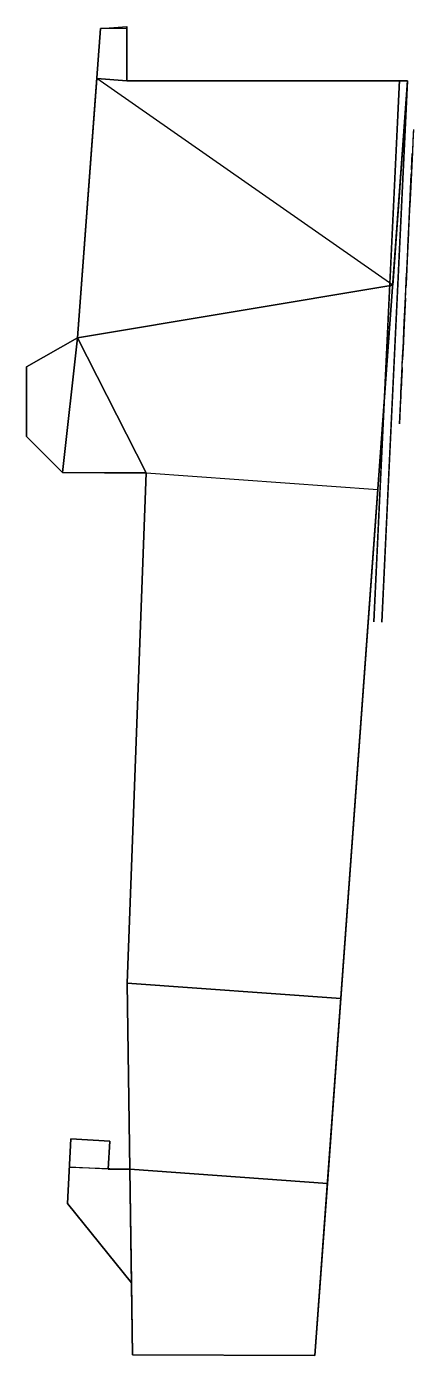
# Model space of a CAD drawing. Extents: x -16.7 to 2.6, y -31.8 to 34.5.
import ezdxf

# ---------------------------------------------------------------- set-up
doc = ezdxf.new("R2010")
doc.units = 0
for name, color, linetype in [('ACESSORIOS', 1, 'CONTINUOUS'), ('CINZA', 9, 'CONTINUOUS'), ('PRETO', 28, 'CONTINUOUS')]:
    doc.layers.add(name, color=color, linetype=linetype)

msp = doc.modelspace()

# ---------------------------------------------------------------- linework, layer by layer
at = {"layer": 'ACESSORIOS'}
for points in [[(-12.996, 34.391, 8.45), (-11.69, 34.491, 8.368), (-11.69, 31.791, 8.45), (-13.182, 31.903, 8.45)], [(-12.996, 34.391, 8.45), (-11.69, 34.491, 8.368), (-11.69, 34.391, -8.45), (-12.996, 34.391, -8.45)], [(-11.69, 34.491, 8.368), (-11.69, 34.391, -8.45), (-11.69, 31.791, -8.45), (-11.69, 31.791, 8.45)], [(-12.996, 34.391, -8.45), (-14.149, 18.974, -8.45), (-14.149, 18.974, 8.45), (-12.996, 34.391, 8.45)], [(-13.182, 31.903, 8.45), (-14.149, 18.974, 8.45), (1.567, 21.592, 8.45), (-5.808, 26.747, 8.45)], [(-13.182, 31.903, -8.45), (-14.149, 18.974, -8.45), (1.567, 21.592, -8.45), (-5.808, 26.747, -8.45)], [(-11.69, 31.791, 8.45), (2.307, 31.791, 8.45), (1.567, 21.592, 8.45), (-13.182, 31.903, 8.45)], [(-11.69, 31.791, -8.45), (2.307, 31.791, -8.45), (1.567, 21.592, -8.45), (-13.182, 31.903, -8.45)], [(-11.69, 31.791, 8.45), (2.307, 31.791, 8.45), (2.307, 31.791, -8.45), (-11.69, 31.791, -8.45)], [(-2.307, -31.791, 8.45), (-2.307, -31.791, -8.45), (2.307, 31.791, -8.45), (2.307, 31.791, 8.45)], [(-14.149, 18.974, 8.45), (-10.724, 12.231, 8.45), (0.827, 11.393, 8.45), (1.567, 21.592, 8.45)], [(-14.149, 18.974, -8.45), (-10.724, 12.231, -8.45), (0.827, 11.393, -8.45), (1.567, 21.592, -8.45)], [(-16.684, 17.514, 8.45), (-16.687, 14.043, 8.45), (-14.889, 12.242, 8.45), (-14.149, 18.974, 8.45)], [(-16.684, 17.514, -8.45), (-16.687, 14.043, -8.45), (-14.889, 12.242, -8.45), (-14.149, 18.974, -8.45)], [(-16.684, 17.514, -8.45), (-14.149, 18.974, -8.45), (-14.149, 18.974, 8.45), (-16.684, 17.514, 8.45)], [(-14.149, 18.974, 8.45), (-14.889, 12.242, 8.45), (-12.807, 12.236, 8.45), (-10.724, 12.231, 8.45)], [(-14.149, 18.974, -8.45), (-14.889, 12.242, -8.45), (-12.807, 12.236, -8.45), (-10.724, 12.231, -8.45)], [(-16.687, 14.043, -8.45), (-16.684, 17.514, -8.45), (-16.684, 17.514, 8.45), (-16.687, 14.043, 8.45)], [(-16.687, 14.043, 8.45), (-16.687, 14.043, -8.45), (-14.889, 12.242, -8.45), (-14.889, 12.242, 8.45)], [(-14.889, 12.242, 8.45), (-14.889, 12.242, -8.45), (-10.724, 12.231, -8.45), (-10.724, 12.231, 8.45)], [(-10.724, 12.231, 8.45), (-10.724, 12.231, -8.45), (-11.679, -13.217, -8.45), (-11.679, -13.217, 8.45)], [(-1.015, -13.991, 8.45), (-11.679, -13.217, 8.45), (-10.724, 12.231, 8.45), (0.827, 11.393, 8.45)], [(-1.015, -13.991, -8.45), (-11.679, -13.217, -8.45), (-10.724, 12.231, -8.45), (0.827, 11.393, -8.45)], [(-11.541, -22.509, 8.45), (-11.541, -22.509, -8.45), (-11.679, -13.217, -8.45), (-11.679, -13.217, 8.45)], [(-1.685, -23.224, 8.45), (-11.541, -22.509, 8.45), (-11.679, -13.217, 8.45), (-1.015, -13.991, 8.45)], [(-1.685, -23.224, -8.45), (-11.541, -22.509, -8.45), (-11.679, -13.217, -8.45), (-1.015, -13.991, -8.45)], [(-14.475, -20.989, 8.45), (-14.654, -24.216, 8.45), (-14.654, -24.216, -8.45), (-14.475, -20.989, -8.45)], [(-14.475, -20.989, 8.45), (-12.543, -21.096, 8.45), (-12.621, -22.509, 8.45), (-14.553, -22.402, 8.45)], [(-14.475, -20.989, -8.45), (-12.543, -21.096, -8.45), (-12.621, -22.509, -8.45), (-14.553, -22.402, -8.45)], [(-14.475, -20.989, 8.45), (-14.475, -20.989, -8.45), (-12.543, -21.096, -8.45), (-12.543, -21.096, 8.45)], [(-12.543, -21.096, 8.45), (-12.621, -22.509, 8.45), (-12.621, -22.509, -8.45), (-12.543, -21.096, -8.45)], [(-14.553, -22.402, 8.45), (-11.541, -22.509, 8.45), (-11.457, -28.163, 8.45), (-14.654, -24.216, 8.45)], [(-14.553, -22.402, -8.45), (-11.541, -22.509, -8.45), (-11.457, -28.163, -8.45), (-14.654, -24.216, -8.45)], [(-12.621, -22.509, 8.45), (-12.621, -22.509, -8.45), (-11.541, -22.509, -8.45), (-11.541, -22.509, 8.45)], [(-2.307, -31.791, 8.45), (-11.404, -31.768, 8.45), (-11.541, -22.509, 8.45), (-1.685, -23.224, 8.45)], [(-2.307, -31.791, -8.45), (-11.404, -31.768, -8.45), (-11.541, -22.509, -8.45), (-1.685, -23.224, -8.45)], [(-14.654, -24.216, 8.45), (-11.457, -28.163, 8.45), (-11.457, -28.163, -8.45), (-14.654, -24.216, -8.45)], [(-11.404, -31.768, 8.45), (-11.457, -28.163, 8.45), (-11.457, -28.163, -8.45), (-11.404, -31.768, -8.45)], [(-11.404, -31.768, 8.45), (-11.404, -31.768, -8.45), (-2.307, -31.791, -8.45), (-2.307, -31.791, 8.45)]]:
    msp.add_3dface(points, dxfattribs=at)
at = {"layer": 'CINZA'}
for points, invisible_edges in [([(2.543, 28.143, 0.332), (2.6, 29.36, 0.446), (2.57, 28.719, -1.444), (2.514, 27.544, -1.444)], 1), ([(2.526, 27.793, 0.764), (2.544, 28.167, 0.608), (2.592, 29.198, 1.475), (2.547, 28.23, 1.604)], 10), ([(2.544, 28.167, 0.608), (2.543, 28.143, 0.332), (2.6, 29.36, 0.446), (2.592, 29.198, 1.475)], 10), ([(2.505, 27.343, 0.446), (2.526, 27.793, 0.764), (2.547, 28.23, 1.604), (2.449, 26.162, 0.446)], 10), ([(2.449, 26.162, 0.446), (2.505, 27.343, 0.446), (2.475, 26.705, -1.444), (2.419, 25.524, -1.444)], 1), ([(2.448, 26.15, 0.608), (2.449, 26.162, 0.446), (2.514, 27.536, 1.215), (2.494, 27.124, 1.598)], 10), ([(2.443, 26.037, 1.556), (2.494, 27.124, 1.598), (2.448, 26.15, 0.608), (2.425, 25.656, 0.74)], 10), ([(2.42, 25.551, 1.28), (2.443, 26.037, 1.556), (2.425, 25.656, 0.74), (2.408, 25.29, 0.446)], 10), ([(2.206, 21.023, 1.628), (2.261, 22.198, 1.628), (2.231, 21.56, -0.286), (2.173, 20.322, -0.448)], 4), ([(2.176, 20.385, -1.111), (2.215, 21.224, -1.423), (2.252, 22, -0.574), (2.237, 21.679, -0.574)], 10), ([(2.215, 21.224, -1.423), (2.259, 22.141, -1.093), (2.271, 22.397, -0.295), (2.252, 22, -0.574)], 10), ([(2.173, 20.322, -0.448), (2.176, 20.385, -1.111), (2.237, 21.679, -0.574), (2.231, 21.56, -0.286)], 10), ([(2.029, 17.289, 0.728), (2.039, 17.484, 0.302), (2.1, 18.776, 0.815), (2.057, 17.874, 1.664)], 10), ([(2.039, 17.484, 0.302), (2.032, 17.343, -0.136), (2.087, 18.506, -0.235), (2.1, 18.776, 0.815)], 10), ([(2.021, 17.104, -0.421), (2.006, 16.789, -0.568), (2.023, 17.163, -1.567), (2.063, 17.997, -1.054)], 10), ([(2.032, 17.343, -0.136), (2.021, 17.104, -0.421), (2.063, 17.997, -1.054), (2.087, 18.506, -0.235)], 10), ([(2.005, 16.765, 1.43), (2.057, 17.874, 1.664), (2.029, 17.289, 0.728), (2.003, 16.738, 0.602)], 10), ([(2.006, 16.789, -0.568), (1.987, 16.381, -0.181), (1.978, 16.199, -1.375), (2.023, 17.163, -1.567)], 10), ([(2.003, 16.738, 0.602), (1.987, 16.381, -0.181), (1.98, 16.249, -0.181), (2.005, 16.765, 1.43)], 10), ([(1.98, 16.249, -0.181), (1.987, 16.381, -0.181), (1.978, 16.199, -1.375), (1.965, 15.926, -1.207)], 3)]:
    msp.add_3dface(points, dxfattribs=dict(at, invisible_edges=invisible_edges))
for points in [[(2.37, 24.484, 1.628), (2.425, 25.665, 1.628), (2.379, 24.688, -1.444), (2.323, 23.507, -1.444)], [(2.3, 23.01, 1.628), (2.355, 24.185, 1.628), (2.309, 23.211, -1.444), (2.254, 22.03, -1.444)], [(2.147, 19.768, 2.774), (2.202, 20.942, 2.774), (2.139, 19.603, -1.444), (2.083, 18.422, -1.444)], [(1.969, 16.013, 2.774), (2.025, 17.187, 2.774), (1.961, 15.851, -1.444), (1.906, 14.67, -1.444)]]:
    msp.add_3dface(points, dxfattribs=at)
at = {"layer": 'PRETO'}
for points in [[(1.899, 31.811, 4.517), (1.899, 31.811, -4.516), (0.942, 11.554, -4.516), (0.623, 4.802, 4.517)], [(2.307, 31.791, 4.517), (2.307, 31.791, -4.516), (1.349, 11.535, -4.516), (1.03, 4.783, 4.517)]]:
    msp.add_3dface(points, dxfattribs=at)

doc.saveas('drawing.dxf')
